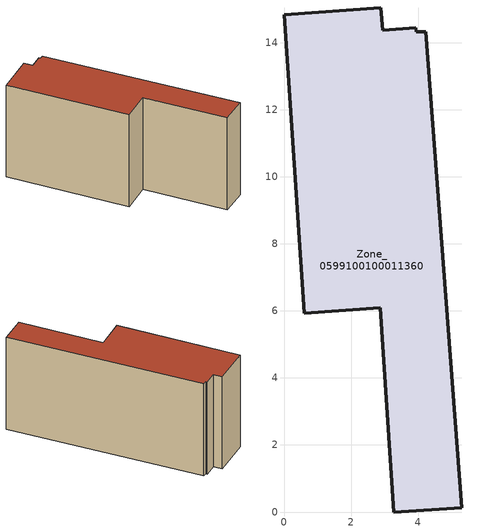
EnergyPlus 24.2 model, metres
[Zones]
Zone_0599100100011360
 floor ground (C_G): 2.87,6.1 0.6,5.93 0,14.83 2.89,15.04 2.94,14.38 3.94,14.46 3.94,14.34 4.23,14.33 5.31,0.13 3.28,0 z0
 wall outside (C_F): 2.89,15.04 0,14.83 0.6,5.93 2.87,6.1 3.28,0 5.31,0.13 4.23,14.33 3.94,14.34 3.94,14.46 2.94,14.38 2.89,15.04 z0:7.25
 roof outside (C_R): 4.23,14.33 3.94,14.34 3.94,14.46 2.94,14.38 2.89,15.04 0,14.83 0.6,5.93 2.87,6.1 3.28,0 5.31,0.13 z7.25
[BUILDING]
Pand.0599100100011360: North Axis=0; Terrain=City; Loads Convergence Tolerance Value=0.04; Temperature Convergence Tolerance Value=0.4; Solar Distribution=FullExterior; Maximum Number of Warmup Days=25; Minimum Number of Warmup Days=1
[Site:Location]
Rotterdam.The.Hague.AP_ZH_NLD Design_Conditions: Latitude=51.96; Longitude=4.45; Time Zone=1; Elevation=-4.5
[SITE:GROUNDTEMPERATURE:BUILDINGSURFACE]
18, 18, 18, 18, 18, 18, 18, 18, 18, 18, 18, 18
[MATERIAL] Thermal Absorptance=0.9; Solar Absorptance=0.7; Visible Absorptance=0.7
Name | Roughness | Thickness | Conductivity | Density | Specific Heat
G.TI.1946 | MediumSmooth | 0.15 | 1 | 540 | 1210
F.TI.1946 | Rough | 0.3 | 0.857143 | 1920 | 840
R.TI.1946 | MediumRough | 0.2 | 0.1 | 1500 | 1000
[CONSTRUCTION]
C_G: G.TI.1946
C_F: F.TI.1946
C_R: R.TI.1946
[ZONE]
Zone_0599100100011360: Type=1; Multiplier=1; Ceiling Height=Autocalculate; Volume=Autocalculate; Floor Area=autocalculate; Part of Total Floor Area=Yes
[ZONEINFILTRATION:DESIGNFLOWRATE]
Infil_Zone_0599100100011360: Zone or ZoneList or Space or SpaceList=Zone_0599100100011360; Schedule=AlwaysOn; Design Flow Rate Calculation Method=Flow/Area; Flow Rate per Floor Area=0.003; Constant Term Coefficient=1; Temperature Term Coefficient=0; Velocity Term Coefficient=0; Velocity Squared Term Coefficient=0
[HVACTEMPLATE:ZONE:IDEALLOADSAIRSYSTEM]
Zone_0599100100011360: Maximum Heating Supply Air Temperature=50; Minimum Cooling Supply Air Temperature=13; Maximum Heating Supply Air Humidity Ratio=0.0156; Minimum Cooling Supply Air Humidity Ratio=0.0077; Heating Limit=NoLimit; Cooling Limit=NoLimit; Dehumidification Control Type=ConstantSensibleHeatRatio; Cooling Sensible Heat Ratio=0.7; Dehumidification Setpoint=60; Humidification Control Type=None; Humidification Setpoint=30; Outdoor Air Method=None; Outdoor Air Flow Rate per Person=0.00944; Outdoor Air Flow Rate per Zone Floor Area=0; Outdoor Air Flow Rate per Zone=0; Demand Controlled Ventilation Type=None; Outdoor Air Economizer Type=NoEconomizer; Heat Recovery Type=None; Sensible Heat Recovery Effectiveness=0.7; Latent Heat Recovery Effectiveness=0.65
[ZONECONTROL:THERMOSTAT]
ThermostatControl_Zone_0599100100011360: Zone or ZoneList=Zone_0599100100011360; Control Type Schedule=DualSetpointControlType; Control 1=Thermostat_Zone_0599100100011360; Temperature Difference Between Cutout And Setpoint=0
[THERMOSTATSETPOINT:DUALSETPOINT]
Thermostat_Zone_0599100100011360: Heating Setpoint Temperature Schedule=HeatingSetpoint_Zone_0599100100011360; Cooling Setpoint Temperature Schedule=CoolingSetpoint_Zone_0599100100011360
[SCHEDULE:COMPACT]
HeatingSetpoint_Zone_0599100100011360: Through: 12/31, For: AllDays, Until: 24:00, 21
CoolingSetpoint_Zone_0599100100011360: Through: 12/31, For: AllDays, Until: 24:00, 24
DualSetpointControlType: Through: 12/31, For: AllDays, Until: 24:00, 4
AlwaysOn: Through: 12/31, For: AllDays, Until: 24:00, 1
